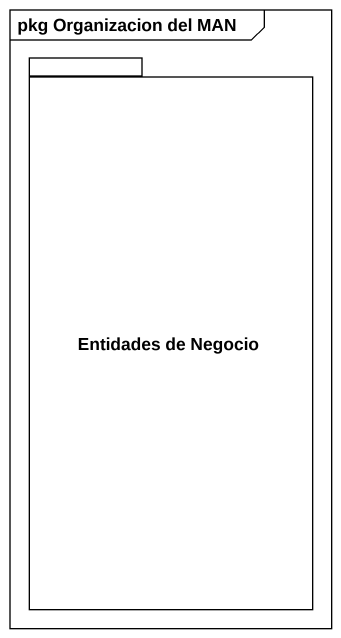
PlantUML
@startuml
mainframe pkg Organizacion del MAN
package "Entidades de Negocio" as Entidades_de_Negocio {
}
@enduml
